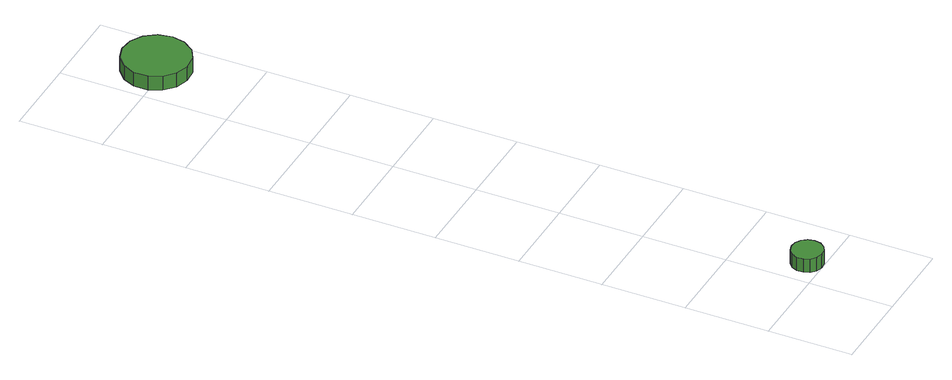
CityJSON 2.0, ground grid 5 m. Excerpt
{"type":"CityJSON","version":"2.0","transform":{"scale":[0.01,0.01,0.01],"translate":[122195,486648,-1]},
"CityObjects":{
"tree1":{"type":"SolitaryVegetationObject","attributes":{"function":"something"},"geometry":[{"type":"MultiSurface","lod":"1","boundaries":[[[0,1,2,3,4,5,6,7,8,9,10,11,12,13,14]],[[15,16,17,18,19,20,21,22,23,24,25,26,27,28,29]],[[0,29,28,1]],[[1,28,27,2]],[[2,27,26,3]],[[3,26,25,4]],[[4,25,24,5]],[[5,24,23,6]],[[6,23,22,7]],[[7,22,21,8]],[[8,21,20,9]],[[9,20,19,10]],[[10,19,18,11]],[[11,18,17,12]],[[12,17,16,13]],[[13,16,15,14]],[[14,15,29,0]]]}]},
"tree2":{"type":"SolitaryVegetationObject","attributes":{"function":"something"}},
"tree3":{"type":"SolitaryVegetationObject","attributes":{"function":"something"}},
"tree4":{"type":"SolitaryVegetationObject","attributes":{"function":"something"},"geometry":[{"type":"MultiSurface","lod":"1","boundaries":[[[30,31,32,33,34,35,36,37,38,39,40,41,42,43,44]],[[45,46,47,48,49,50,51,52,53,54,55,56,57,58,59]],[[30,59,58,31]],[[31,58,57,32]],[[32,57,56,33]],[[33,56,55,34]],[[34,55,54,35]],[[35,54,53,36]],[[36,53,52,37]],[[37,52,51,38]],[[38,51,50,39]],[[39,50,49,40]],[[40,49,48,41]],[[41,48,47,42]],[[42,47,46,43]],[[43,46,45,44]],[[44,45,59,30]]]}]}
},
"vertices":[
[265,94,164],[257,132,164],[234,163,164],[201,182,164],[163,186,164],[126,174,164],[97,148,164],[82,113,164],[82,75,164],[97,39,164],[126,14,164],[163,2,164],[201,6,164],[234,25,164],[257,56,164],[257,56,77],[234,25,77],[201,6,77],[163,2,77],[126,14,77],[97,39,77],[82,75,77],[82,113,77],[97,148,77],[126,174,77],[163,186,77],[201,182,77],[234,163,77],[257,132,77],[265,94,77],
[430,4032,192],[413,4113,192],[365,4179,192],[294,4220,192],[212,4229,192],[134,4204,192],[73,4149,192],[39,4073,192],[39,3991,192],[73,3916,192],[134,3861,192],[212,3836,192],[294,3844,192],[365,3886,192],[413,3952,192],[413,3952,101],[365,3886,101],[294,3844,101],[212,3836,101],[134,3861,101],[73,3916,101],[39,3991,101],[39,4073,101],[73,4149,101],[134,4204,101],[212,4229,101],[294,4220,101],[365,4179,101],[413,4113,101],[430,4032,101]
]}
